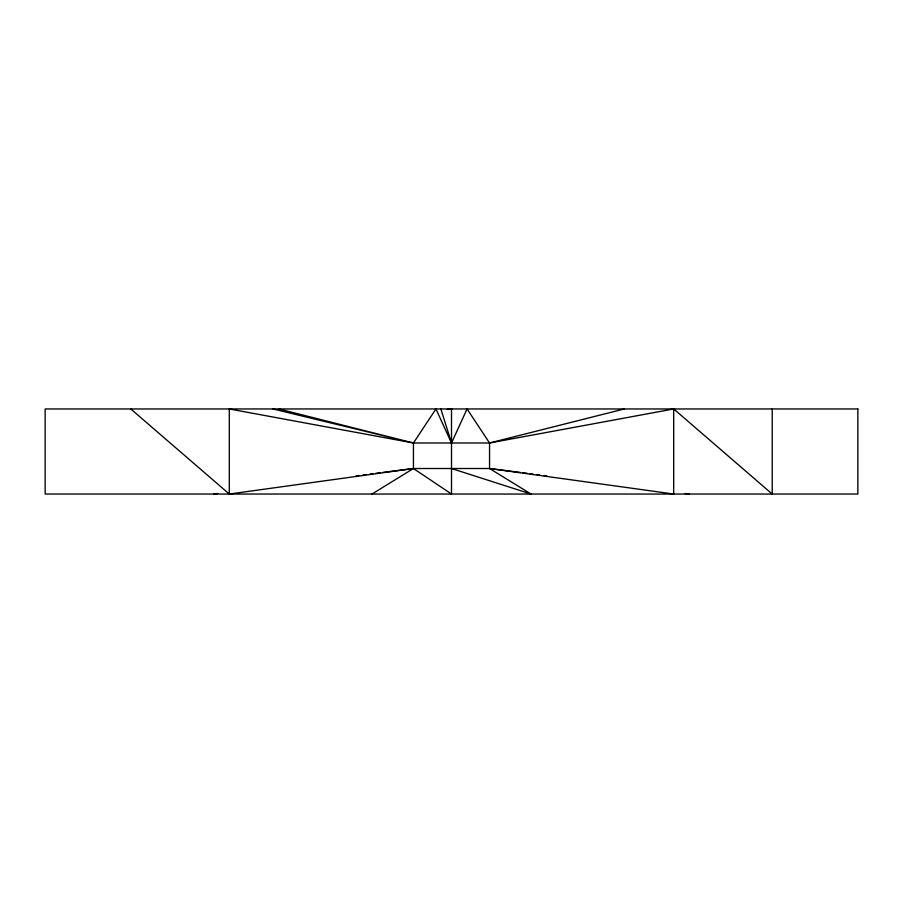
<?xml version="1.0" encoding="UTF-8"?>
<svg xmlns="http://www.w3.org/2000/svg" width="903" height="903" viewBox="0 0 903 903"><rect width="100%" height="100%" fill="white"/><g stroke="black" fill="none" stroke-linecap="round" stroke-linejoin="round"><path stroke-width="1.35" d="M382.725 472.438L413.45 468.51L451.5 494.043L451.5 442.989L467.065 408.957L489.55 442.989L489.55 468.51L531.02 494.043L451.5 468.51M371.98 494.043L413.45 468.51L489.55 468.51L520.275 472.438M451.5 442.989L435.935 408.957L413.45 442.989L413.45 468.51L229.306 494.043L229.306 408.957L413.45 442.989L489.55 442.989L624.266 408.957M489.55 442.989L673.694 408.957L772.223 494.043L772.223 408.957M213.706 494.043L217.894 493.501M356.177 475.836L358.976 475.475M363.164 474.944L365.963 474.583M370.151 474.052L372.939 473.691M375.738 473.33L379.926 472.8M447.256 409.409L452.459 409.24M523.074 472.8L527.262 473.33M530.061 473.691L532.849 474.052M537.037 474.583L539.836 474.944M544.024 475.475L546.823 475.836M685.106 493.501L689.294 494.043M489.55 468.51L673.694 494.043L673.694 408.957M272.999 408.957L413.45 442.989L278.734 408.957M130.777 408.957L229.306 494.043M440.867 408.957L451.094 441.68M451.5 408.957L451.5 441.635M857.85 408.957L45.15 408.957L45.15 494.043L857.85 494.043L857.85 408.957"/></g></svg>
